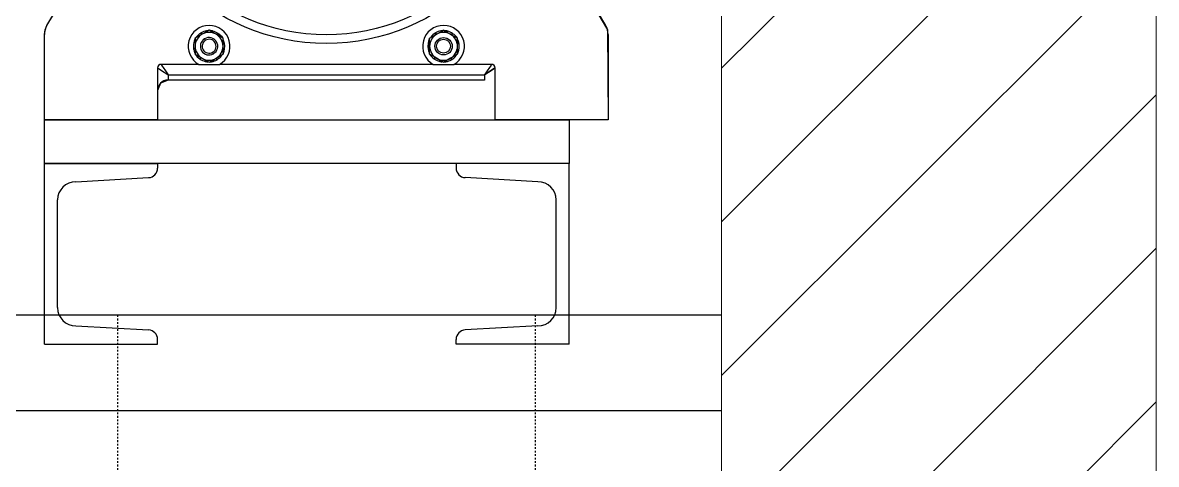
# Model space of a CAD drawing. Extents: x 273215 to 281797, y -454106 to -451256.
# Drawn here: x 280599.1 to 280664.3, y -452345.1 to -452319.7 of the extents above; entities that cross this region are included whole.
import ezdxf

# ---------------------------------------------------------------- set-up
doc = ezdxf.new("R2010")
doc.units = 0
doc.header["$MEASUREMENT"] = 0
doc.linetypes.add('DASHDOT2', pattern=[0.5, 0.25, -0.125, 0, -0.125])
doc.layers.get('0').update_dxf_attribs({"linetype": 'CONTINUOUS'})
doc.layers.add('2', color=2, linetype='CONTINUOUS', lineweight=25)
doc.layers.add('MİMARİKOLON', color=7, linetype='CONTINUOUS', lineweight=50)
doc.layers.add('ıvır zıvır', color=225, linetype='CONTINUOUS')

msp = doc.modelspace()

# ---------------------------------------------------------------- hatches: boundary and pattern name
at = {"layer": 'ıvır zıvır', "lineweight": 15, "ltscale": 2}
h = msp.add_hatch(dxfattribs=at)
h.set_pattern_fill('ANSI31', scale=50, style=0)
h.set_pattern_definition([(45, (303957.9084, -343682.39), (-4.41941738, 4.41941738), [])])
h.paths.add_polyline_path([(280664.281, -452298.174), (280639.281, -452298.174), (280639.281, -452348.174), (280664.281, -452348.174)])
h.paths.add_polyline_path([(280499.569, -452298.174), (280474.569, -452298.174), (280474.569, -452348.174), (280499.569, -452348.174)])
h.paths.add_polyline_path([(280617.425, -452208.559), (280617.425, -452188.482), (280569.634, -452188.482), (280569.644, -452208.559)], flags=16)
h.paths.add_polyline_path([(280664.281, -452188.482), (280634.401, -452188.482), (280634.401, -452208.559), (280644.646, -452208.559), (280644.646, -452298.174), (280664.281, -452298.174)])
h.paths.add_polyline_path([(280569.634, -452188.482), (280474.569, -452188.482), (280474.569, -452298.174), (280494.646, -452298.174), (280494.646, -452208.559), (280569.644, -452208.559)])

# ---------------------------------------------------------------- linework, layer by layer
for p, q in [((280639.281, -452336.494), (280499.569, -452336.494)), ((280499.569, -452341.983), (280639.281, -452341.983))]:
    msp.add_line(p, q)
at = {"layer": '2', "color": 7, "linetype": 'Continuous', "lineweight": 25}
for p, q in [((280600.512, -452319.824), (280603.273, -452315.221)), ((280629.865, -452315.221), (280632.626, -452319.824)), ((280600.369, -452325.262), (280600.369, -452320.339)), ((280609.03, -452320.557), (280609.03, -452321.019)), ((280609.43, -452320.326), (280609.35, -452320.258)), ((280609.369, -452320.246), (280609.43, -452320.326)), ((280609.625, -452320.675), (280609.574, -452320.59)), ((280609.689, -452320.177), (280609.678, -452320.132)), ((280609.7, -452320.128), (280609.689, -452320.177)), ((280610.019, -452320.204), (280610.029, -452320.141)), ((280610.051, -452320.147), (280610.019, -452320.204)), ((280610.3, -452320.366), (280610.35, -452320.284)), ((280610.368, -452320.298), (280610.3, -452320.366)), ((280610.63, -452321.019), (280610.63, -452320.557)), ((280622.508, -452321.019), (280622.508, -452320.557)), ((280622.908, -452320.326), (280622.828, -452320.258)), ((280622.847, -452320.246), (280622.908, -452320.326)), ((280623.167, -452320.177), (280623.156, -452320.132)), ((280623.178, -452320.128), (280623.167, -452320.177)), ((280623.497, -452320.204), (280623.507, -452320.141)), ((280623.529, -452320.147), (280623.497, -452320.204)), ((280623.777, -452320.366), (280623.828, -452320.284)), ((280623.846, -452320.298), (280623.777, -452320.366)), ((280624.108, -452321.019), (280624.108, -452320.557)), ((280632.769, -452320.339), (280632.769, -452325.262)), ((280608.94, -452321.149), (280609.03, -452321.136)), ((280609.03, -452321.136), (280608.943, -452321.171)), ((280609.03, -452320.832), (280608.952, -452320.82)), ((280608.958, -452320.798), (280609.03, -452320.832)), ((280609.03, -452321.019), (280609.03, -452321.481)), ((280610.086, -452321.449), (280610.035, -452321.363)), ((280610.63, -452320.888), (280610.717, -452320.867)), ((280610.721, -452320.889), (280610.63, -452320.888)), ((280610.63, -452321.481), (280610.63, -452321.019)), ((280610.63, -452321.222), (280610.708, -452321.218)), ((280610.703, -452321.24), (280610.63, -452321.222)), ((280622.417, -452321.149), (280622.508, -452321.136)), ((280622.508, -452321.136), (280622.421, -452321.171)), ((280622.508, -452320.832), (280622.43, -452320.82)), ((280622.435, -452320.798), (280622.508, -452320.832)), ((280622.508, -452321.481), (280622.508, -452321.019)), ((280624.108, -452320.888), (280624.195, -452320.867)), ((280624.198, -452320.889), (280624.108, -452320.888)), ((280624.108, -452321.481), (280624.108, -452321.019)), ((280624.108, -452321.222), (280624.186, -452321.218)), ((280624.18, -452321.24), (280624.108, -452321.222)), ((280609.292, -452321.741), (280609.349, -452321.665)), ((280609.349, -452321.665), (280609.31, -452321.754)), ((280609.43, -452321.712), (280609.83, -452321.943)), ((280609.609, -452321.892), (280609.626, -452321.825)), ((280609.626, -452321.825), (280609.631, -452321.897)), ((280609.96, -452321.91), (280609.971, -452321.861)), ((280609.971, -452321.861), (280609.982, -452321.906)), ((280610.24, -452321.706), (280610.31, -452321.78)), ((280610.291, -452321.792), (280610.24, -452321.706)), ((280622.77, -452321.741), (280622.826, -452321.665)), ((280622.826, -452321.665), (280622.788, -452321.754)), ((280623.087, -452321.892), (280623.104, -452321.825)), ((280623.104, -452321.825), (280623.109, -452321.897)), ((280623.438, -452321.91), (280623.449, -452321.861)), ((280623.449, -452321.861), (280623.46, -452321.906)), ((280623.717, -452321.706), (280623.788, -452321.78)), ((280623.769, -452321.792), (280623.717, -452321.706)), ((280606.869, -452322.262), (280606.869, -452325.262)), ((280609.236, -452322.062), (280607.069, -452322.062)), ((280607.469, -452322.662), (280607.469, -452322.962)), ((280607.469, -452322.662), (280625.669, -452322.662)), ((280609.236, -452322.062), (280610.424, -452322.062)), ((280622.714, -452322.062), (280610.424, -452322.062)), ((280622.714, -452322.062), (280623.902, -452322.062)), ((280626.069, -452322.062), (280623.902, -452322.062)), ((280625.669, -452322.662), (280625.669, -452322.962)), ((280626.269, -452325.262), (280626.269, -452322.262)), ((280625.669, -452322.962), (280607.469, -452322.962)), ((280606.869, -452325.262), (280600.369, -452325.262)), ((280632.769, -452325.262), (280626.269, -452325.262))]:
    msp.add_line(p, q, dxfattribs=at)
at = {"layer": '2', "color": 1}
for p, q in [((280600.369, -452327.762), (280600.369, -452325.262)), ((280600.369, -452325.262), (280630.532, -452325.262)), ((280630.532, -452325.262), (280630.532, -452327.762)), ((280630.532, -452327.762), (280600.369, -452327.762))]:
    msp.add_line(p, q, dxfattribs=at)
at = {"layer": '2', "color": 0}
for p, q in [((280600.369, -452338.162), (280600.369, -452327.762)), ((280600.369, -452327.762), (280606.869, -452327.762)), ((280606.869, -452327.762), (280606.869, -452328.031)), ((280630.532, -452327.762), (280624.032, -452327.762)), ((280624.032, -452327.762), (280624.032, -452328.031)), ((280630.532, -452338.162), (280630.532, -452327.762)), ((280602.169, -452328.812), (280606.349, -452328.581)), ((280628.732, -452328.812), (280624.552, -452328.581)), ((280601.119, -452336.062), (280601.119, -452329.862)), ((280629.782, -452336.062), (280629.782, -452329.862)), ((280602.169, -452337.112), (280606.349, -452337.343)), ((280628.732, -452337.112), (280624.552, -452337.343)), ((280600.369, -452338.162), (280606.869, -452338.162)), ((280606.869, -452338.162), (280606.869, -452337.892)), ((280624.032, -452338.162), (280624.032, -452337.892)), ((280630.532, -452338.162), (280624.032, -452338.162))]:
    msp.add_line(p, q, dxfattribs=at)
at = {"layer": '2', "color": 4, "linetype": 'DASHDOT2', "ltscale": 0.25}
for p, q in [((280604.569, -452336.494), (280604.569, -453745.51)), ((280628.569, -452336.494), (280628.569, -453878.498))]:
    msp.add_line(p, q, dxfattribs=at)
at = {"layer": '2'}
msp.add_lwpolyline([(280630.175, -452315.739), (280632.733, -452320.072), (280632.769, -452325.262), (280626.269, -452325.262), (280626.269, -452322.262), (280625.669, -452322.662), (280625.669, -452322.962), (280607.469, -452322.962), (280607.045, -452323.138), (280606.869, -452323.562), (280606.869, -452325.262), (280600.369, -452325.262), (280600.369, -452320.339), (280600.405, -452320.072), (280600.512, -452319.824), (280602.407, -452316.664, 0.17724)], format="xyb", dxfattribs=at)
at = {"layer": '2', "color": 7, "linetype": 'Continuous', "lineweight": 25, "flags": 128}
for points in [[(280609.43, -452320.326), (280609.23, -452320.442), (280609.03, -452320.557)], [(280609.83, -452320.095), (280609.634, -452320.208), (280609.43, -452320.326)], [(280609.83, -452320.095), (280609.741, -452320.123), (280609.7, -452320.128)], [(280610.23, -452320.326), (280610.03, -452320.211), (280609.83, -452320.095)], [(280610.63, -452320.557), (280610.434, -452320.444), (280610.23, -452320.326)], [(280622.508, -452320.557), (280622.704, -452320.444), (280622.908, -452320.326)], [(280622.908, -452320.326), (280623.108, -452320.211), (280623.308, -452320.095)], [(280623.308, -452320.095), (280623.219, -452320.123), (280623.178, -452320.128)], [(280623.308, -452320.095), (280623.504, -452320.208), (280623.708, -452320.326)], [(280623.708, -452320.326), (280623.908, -452320.442), (280624.108, -452320.557)], [(280609.03, -452321.481), (280609.226, -452321.594), (280609.43, -452321.712)], [(280609.83, -452321.943), (280610.026, -452321.83), (280610.23, -452321.712)], [(280609.83, -452321.943), (280609.919, -452321.915), (280609.96, -452321.91)], [(280610.23, -452321.712), (280610.43, -452321.596), (280610.63, -452321.481)], [(280622.908, -452321.712), (280622.708, -452321.596), (280622.508, -452321.481)], [(280623.308, -452321.943), (280623.112, -452321.83), (280622.908, -452321.712)], [(280623.708, -452321.712), (280623.508, -452321.827), (280623.308, -452321.943)], [(280623.308, -452321.943), (280623.397, -452321.915), (280623.438, -452321.91)], [(280624.108, -452321.481), (280623.912, -452321.594), (280623.708, -452321.712)], [(280606.869, -452322.262), (280606.879, -452322.269), (280606.911, -452322.29), (280606.966, -452322.327), (280607.045, -452322.379), (280607.248, -452322.515), (280607.469, -452322.662)], [(280607.069, -452322.062), (280607.076, -452322.072), (280607.097, -452322.104), (280607.134, -452322.159), (280607.186, -452322.238), (280607.322, -452322.441), (280607.469, -452322.662)], [(280626.069, -452322.062), (280626.062, -452322.072), (280626.041, -452322.104), (280626.004, -452322.159), (280625.952, -452322.238), (280625.816, -452322.441), (280625.669, -452322.662)], [(280625.669, -452322.662), (280625.89, -452322.515), (280626.093, -452322.379), (280626.172, -452322.327), (280626.227, -452322.29), (280626.258, -452322.269), (280626.269, -452322.262)]]:
    msp.add_lwpolyline(points, dxfattribs=at)
at = {"layer": '2', "color": 7, "linetype": 'ByBlock'}
msp.add_lwpolyline([(280600.369, -452325.262), (280630.532, -452325.262), (280630.532, -452327.762), (280600.369, -452327.762)], close=True, dxfattribs=at)
at = {"layer": '2', "color": 7, "linetype": 'Continuous', "lineweight": 25}
for centre, radius in [((280616.569, -452308.862), 12), ((280616.569, -452308.862), 11.503), ((280623.308, -452321.019), 0.5), ((280623.308, -452321.019), 0.4)]:
    msp.add_circle(centre, radius, dxfattribs=at)
for centre, radius, start, end in [((280601.369, -452320.339), 1, 149.03624, 180), ((280609.83, -452321.019), 1.2, 299.65867, 240.34128), ((280623.308, -452321.019), 1.2, 299.6587, 240.34125), ((280631.769, -452320.339), 1, 0, 30.96376), ((280609.847, -452320.934), 0.9, 155.22733, 171.29663), ((280609.83, -452321.019), 0.8, 120, 180), ((280609.827, -452321.017), 0.896, 143.28685, 144.7241), ((280609.83, -452321.019), 0.9, 122.21952, 143.28858), ((280609.83, -452321.019), 0.5, 120.78859, 300.78859), ((280609.828, -452321.016), 0.897, 120.78552, 122.22145), ((280609.83, -452321.019), 0.9, 99.7194, 120.78846), ((280609.83, -452321.019), 0.8, 60, 120), ((280609.83, -452321.019), 0.4, 120.78859, 300.78859), ((280609.83, -452321.019), 0.5, 300.78859, 120.78859), ((280609.83, -452321.019), 0.4, 300.78859, 120.78859), ((280609.828, -452321.005), 0.886, 98.27816, 99.73226), ((280609.83, -452321.019), 0.9, 77.21934, 85.42147), ((280609.829, -452321.023), 0.904, 75.79271, 77.2173), ((280609.83, -452321.019), 0.9, 54.71958, 75.78861), ((280609.83, -452321.019), 0.8, 0, 60), ((280609.828, -452321.022), 0.904, 53.29287, 54.71773), ((280609.879, -452321.053), 0.9, 33.43772, 57.0859), ((280609.83, -452321.019), 0.9, 9.71958, 25.82406), ((280623.325, -452320.934), 0.9, 155.22728, 171.29659), ((280623.308, -452321.019), 0.8, 120, 180), ((280623.311, -452321.021), 0.904, 143.29193, 144.71682), ((280623.308, -452321.019), 0.9, 122.21955, 143.28859), ((280623.308, -452321.019), 0.899, 120.78658, 122.2184), ((280623.308, -452321.019), 0.9, 99.71938, 120.78845), ((280623.308, -452321.019), 0.8, 60, 120), ((280623.306, -452321.005), 0.886, 98.27816, 99.73226), ((280623.308, -452321.019), 0.9, 77.21935, 85.42149), ((280623.307, -452321.022), 0.903, 75.79151, 77.21761), ((280623.308, -452321.019), 0.9, 54.71959, 75.78863), ((280623.308, -452321.019), 0.8, 0, 60), ((280623.306, -452321.022), 0.904, 53.29287, 54.71773), ((280623.357, -452321.053), 0.9, 33.43774, 57.08593), ((280623.308, -452321.019), 0.9, 9.71962, 25.82411), ((280609.83, -452321.019), 0.9, 167.21957, 188.2886), ((280609.83, -452321.019), 0.9, 188.28877, 189.71977), ((280609.83, -452321.019), 0.9, 189.71938, 205.82402), ((280609.831, -452321.019), 0.901, 165.78968, 167.21937), ((280609.83, -452321.019), 0.8, 180, 240), ((280609.83, -452321.019), 0.8, 300, 0), ((280609.813, -452321.104), 0.9, 335.22734, 351.29659), ((280609.823, -452321.017), 0.907, 345.79569, 347.21521), ((280609.83, -452321.019), 0.9, 347.21952, 8.2886), ((280609.834, -452321.019), 0.896, 8.2869, 9.72352), ((280623.308, -452321.019), 0.9, 167.21947, 188.2885), ((280623.294, -452321.021), 0.886, 188.27816, 189.73226), ((280623.308, -452321.019), 0.9, 189.71926, 205.82388), ((280623.311, -452321.02), 0.903, 165.79214, 167.21876), ((280623.308, -452321.019), 0.8, 180, 240), ((280623.308, -452321.019), 0.8, 300, 0), ((280623.291, -452321.104), 0.9, 335.22739, 351.29664), ((280623.301, -452321.017), 0.907, 345.79569, 347.21521), ((280623.308, -452321.019), 0.9, 347.21956, 8.28863), ((280623.3, -452321.02), 0.908, 8.29565, 9.71477), ((280609.781, -452320.985), 0.9, 213.43759, 237.08581), ((280609.836, -452321.011), 0.91, 233.29427, 234.70907), ((280609.83, -452321.019), 0.9, 234.7197, 255.78872), ((280609.83, -452321.019), 0.8, 240, 300), ((280609.833, -452321.007), 0.912, 255.79917, 257.21084), ((280609.83, -452321.019), 0.9, 257.21963, 265.42174), ((280609.834, -452321.041), 0.878, 278.26814, 279.73477), ((280609.83, -452321.019), 0.9, 279.71952, 300.78858), ((280609.822, -452321.006), 0.915, 300.79966, 302.20731), ((280609.83, -452321.019), 0.9, 302.21957, 323.28866), ((280609.825, -452321.015), 0.906, 323.29348, 324.71471), ((280623.259, -452320.985), 0.9, 213.43757, 237.08578), ((280623.313, -452321.012), 0.908, 233.29315, 234.71131), ((280623.308, -452321.019), 0.9, 234.71967, 255.78866), ((280623.308, -452321.019), 0.8, 240, 300), ((280623.311, -452321.005), 0.915, 255.80139, 257.20951), ((280623.308, -452321.019), 0.9, 257.21962, 265.42172), ((280623.311, -452321.041), 0.878, 278.26814, 279.73477), ((280623.308, -452321.019), 0.9, 279.71954, 300.78859), ((280623.302, -452321.01), 0.911, 300.79761, 302.21134), ((280623.308, -452321.019), 0.9, 302.21949, 323.28861), ((280623.307, -452321.019), 0.901, 323.29044, 324.71996), ((280607.069, -452322.262), 0.2, 90.00002, 179.99986), ((280626.069, -452322.262), 0.2, 359.99974, 89.99982), ((280607.469, -452323.562), 0.6, 90, 179.99992)]:
    msp.add_arc(centre, radius, start, end, dxfattribs=at)
at = {"layer": '2', "color": 0}
for centre, radius, start, end in [((280606.319, -452328.031), 0.55, 273.16633, 0), ((280624.582, -452328.031), 0.55, 180, 266.83367), ((280602.169, -452329.862), 1.05, 90, 180), ((280628.732, -452329.862), 1.05, 0, 90), ((280602.169, -452336.062), 1.05, 180, 270), ((280628.732, -452336.062), 1.05, 270, 0), ((280606.319, -452337.892), 0.55, 0, 86.83367), ((280624.582, -452337.892), 0.55, 93.16633, 180)]:
    msp.add_arc(centre, radius, start, end, dxfattribs=at)
at = {"layer": 'MİMARİKOLON', "color": 7, "lineweight": 15}
msp.add_lwpolyline([(280639.281, -452298.174), (280664.281, -452298.174), (280664.281, -452348.174), (280639.281, -452348.174)], close=True, dxfattribs=at)
msp.add_lwpolyline([(280639.281, -452298.174), (280664.281, -452298.174), (280664.281, -452348.174), (280639.281, -452348.174)], close=True, dxfattribs=at)

doc.saveas('drawing.dxf')
